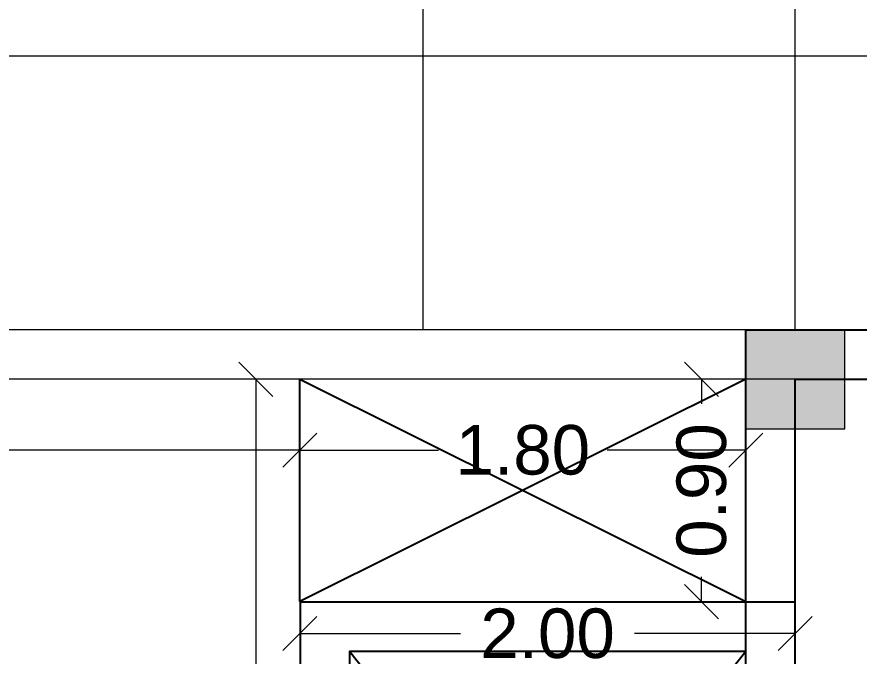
# Model space of a CAD drawing. Header units: metres. Extents: x -355 to 973, y -73 to 238.
# Drawn here: x -276.839 to -273.437, y 113.568 to 116.15 of the extents above; entities that cross this region are included whole.
import ezdxf

# ---------------------------------------------------------------- set-up
doc = ezdxf.new("R2010")
doc.units = ezdxf.units.M
doc.header["$LTSCALE"] = 3
doc.header["$MEASUREMENT"] = 0
doc.linetypes.add('1', pattern=[30, 6, 6, 6, 6, 6])
doc.linetypes.add('ACAD_ISO02W100', pattern=[15, 12, -3])
doc.layers.add('05', color=21, linetype='Continuous', lineweight=5)
doc.layers.add('alaem', color=230, linetype='Continuous', lineweight=5)
doc.layers.add('4', color=4, linetype='ACAD_ISO02W100')
doc.styles.get("Standard").update_dxf_attribs({"font": 'arial.ttf'})
doc.dimstyles.new('ahmad', dxfattribs={"dimtxt": 0.2, "dimasz": 0.1375, "dimexe": 0, "dimexo": 0.0625, "dimgap": 0.09, "dimtad": 0, "dimzin": 0, "dimdsep": 46, "dimtxsty": 'Standard', "dimblk": 'OBLIQUE', "dimcen": 0.09, "dimclrd": 245, "dimclrt": 61, "dimadec": 0, "dimazin": 0, "dimtfac": 1, "dimtofl": 0, "dimtmove": 0, "dimatfit": 3, "dimldrblk": 'OBLIQUE', "dimfxl": 0, "dimfxlon": 1, "dimtolj": 1, "dimtzin": 0, "dimlwd": 13, "dimarcsym": 0})

# ---------------------------------------------------------------- blocks, each defined once
blk = doc.blocks.new('tyhhy')
at = {"layer": '4', "linetype": '1'}
for p, q in [((265.8089, 183.09), (263.8089, 181.49)), ((263.8089, 181.49), (263.8089, 183.09)), ((263.8089, 183.09), (265.8089, 181.49))]:
    blk.add_line(p, q, dxfattribs=at)
for points in [[(266.0089, 183.29), (266.0089, 181.29), (263.6089, 181.29), (263.6089, 183.29)], [(265.8089, 183.09), (265.8089, 181.49), (263.8089, 181.49), (263.8089, 183.09)]]:
    blk.add_lwpolyline(points, close=True, dxfattribs=at)
blk = doc.blocks.new('fghhyh')
at = {"layer": 'alaem', "linetype": '1'}
h = blk.add_hatch(color=256, dxfattribs=at)
h.dxf.hatch_style = 1
h.paths.add_polyline_path([(280.3961, 190.2964), (280.3961, 190.6964), (279.9961, 190.6964), (279.9961, 190.2964)])
blk.add_lwpolyline([(279.9961, 190.6964), (279.9961, 190.2964), (280.3961, 190.2964), (280.3961, 190.6964)], close=True, dxfattribs=at)
blk = doc.blocks.new('_Oblique')
at = {"color": 0, "linetype": 'ByBlock', "lineweight": -2}
blk.add_line((-0.5, -0.5), (0.5, 0.5), dxfattribs=at)
blk = doc.blocks.new('*D589')
at = {"color": 245, "lineweight": 13, "transparency": 16777216}
for p, q in [((-283.5719, 114.4001), (-279.9827, 114.4001)), ((-275.6953, 114.4001), (-279.2845, 114.4001))]:
    blk.add_line(p, q, dxfattribs=at)
at = {"layer": 'Defpoints', "color": 0, "transparency": 16777216}
for p in [(-283.5719, 114.6861), (-275.6953, 114.6861), (-283.5719, 114.4001)]:
    blk.add_point(p, dxfattribs=at)
at = {"color": 245, "lineweight": 13, "transparency": 16777216, "xscale": 0.1375, "yscale": 0.1375, "zscale": 0.1375, "rotation": 180}
blk.add_blockref('_Oblique', (-283.5719, 114.4001), dxfattribs=at)
at = {"color": 245, "lineweight": 13, "transparency": 16777216, "xscale": 0.1375, "yscale": 0.1375, "zscale": 0.1375}
blk.add_blockref('_Oblique', (-275.6953, 114.4001), dxfattribs=at)
at = {"color": 61, "transparency": 16777216, "insert": (-279.6336, 114.4001), "char_height": 0.2, "attachment_point": 5}
blk.add_mtext('\\A1;7.88', dxfattribs=at)
blk = doc.blocks.new('*D590')
at = {"color": 245, "lineweight": 13, "transparency": 16777216}
for p, q in [((-283.9719, 115.9914), (-277.9515, 115.9914)), ((-271.0947, 115.9914), (-277.1151, 115.9914))]:
    blk.add_line(p, q, dxfattribs=at)
at = {"layer": 'Defpoints', "color": 0, "transparency": 16777216}
for p in [(-271.0947, 115.9914), (-283.9719, 114.8861), (-271.0947, 114.8861)]:
    blk.add_point(p, dxfattribs=at)
at = {"color": 245, "lineweight": 13, "transparency": 16777216, "xscale": 0.1375, "yscale": 0.1375, "zscale": 0.1375, "rotation": 180}
blk.add_blockref('_Oblique', (-283.9719, 115.9914), dxfattribs=at)
at = {"color": 245, "lineweight": 13, "transparency": 16777216, "xscale": 0.1375, "yscale": 0.1375, "zscale": 0.1375}
blk.add_blockref('_Oblique', (-271.0947, 115.9914), dxfattribs=at)
at = {"color": 61, "transparency": 16777216, "insert": (-277.5333, 115.9914), "char_height": 0.2, "attachment_point": 5}
blk.add_mtext('\\A1;12.88', dxfattribs=at)
blk = doc.blocks.new('*D591')
at = {"color": 245, "lineweight": 13, "transparency": 16777216}
for p, q in [((-275.6953, 114.4001), (-275.135, 114.4001)), ((-273.8947, 114.4001), (-274.455, 114.4001))]:
    blk.add_line(p, q, dxfattribs=at)
at = {"layer": 'Defpoints', "color": 0, "transparency": 16777216}
for p in [(-275.6953, 114.4001), (-273.8947, 114.4001), (-273.8947, 114.4001)]:
    blk.add_point(p, dxfattribs=at)
at = {"color": 245, "lineweight": 13, "transparency": 16777216, "xscale": 0.1375, "yscale": 0.1375, "zscale": 0.1375, "rotation": 180}
blk.add_blockref('_Oblique', (-275.6953, 114.4001), dxfattribs=at)
at = {"color": 245, "lineweight": 13, "transparency": 16777216, "xscale": 0.1375, "yscale": 0.1375, "zscale": 0.1375}
blk.add_blockref('_Oblique', (-273.8947, 114.4001), dxfattribs=at)
at = {"color": 61, "transparency": 16777216, "insert": (-274.795, 114.4001), "char_height": 0.2, "attachment_point": 5}
blk.add_mtext('\\A1;1.80', dxfattribs=at)
blk = doc.blocks.new('*D592')
at = {"color": 245, "lineweight": 13, "transparency": 16777216}
for p, q in [((-275.6953, 113.6591), (-275.0462, 113.6591)), ((-273.6949, 113.6591), (-274.344, 113.6591))]:
    blk.add_line(p, q, dxfattribs=at)
at = {"layer": 'Defpoints', "color": 0, "transparency": 16777216}
for p in [(-275.6953, 113.7882), (-273.6949, 113.7861), (-273.6949, 113.6591)]:
    blk.add_point(p, dxfattribs=at)
at = {"color": 245, "lineweight": 13, "transparency": 16777216, "xscale": 0.1375, "yscale": 0.1375, "zscale": 0.1375, "rotation": 180}
blk.add_blockref('_Oblique', (-275.6953, 113.6591), dxfattribs=at)
at = {"color": 245, "lineweight": 13, "transparency": 16777216, "xscale": 0.1375, "yscale": 0.1375, "zscale": 0.1375}
blk.add_blockref('_Oblique', (-273.6949, 113.6591), dxfattribs=at)
at = {"color": 61, "transparency": 16777216, "insert": (-274.6951, 113.6591), "char_height": 0.2, "attachment_point": 5}
blk.add_mtext('\\A1;2.00', dxfattribs=at)
blk = doc.blocks.new('*D586')
at = {"color": 245, "lineweight": 13, "transparency": 16777216}
for p, q in [((-275.8729, 114.6861), (-275.8729, 112.5896)), ((-275.8729, 109.7861), (-275.8729, 111.8827))]:
    blk.add_line(p, q, dxfattribs=at)
at = {"layer": 'Defpoints', "color": 0, "transparency": 16777216}
for p in [(-275.6953, 114.6861), (-275.8729, 109.7861), (-275.6953, 109.7861)]:
    blk.add_point(p, dxfattribs=at)
at = {"color": 245, "lineweight": 13, "transparency": 16777216, "xscale": 0.1375, "yscale": 0.1375, "zscale": 0.1375}
for p, rotation in [((-275.8729, 114.6861), 90), ((-275.8729, 109.7861), 270)]:
    blk.add_blockref('_Oblique', p, dxfattribs=dict(at, rotation=rotation))
at = {"color": 61, "transparency": 16777216, "insert": (-275.8729, 112.2361), "char_height": 0.2, "attachment_point": 5, "rotation": 90}
blk.add_mtext('\\A1;4.90', dxfattribs=at)
blk = doc.blocks.new('*D609')
at = {"layer": '4', "color": 245, "lineweight": 13, "transparency": 16777216}
for p, q in [((-274.0729, 114.6861), (-274.0729, 114.5866)), ((-274.0729, 113.7882), (-274.0729, 113.8878))]:
    blk.add_line(p, q, dxfattribs=at)
at = {"layer": 'Defpoints', "color": 0, "transparency": 16777216}
for p in [(-273.8947, 114.6861), (-274.0729, 113.7882), (-273.8947, 113.7882)]:
    blk.add_point(p, dxfattribs=at)
at = {"layer": '4', "color": 245, "lineweight": 13, "transparency": 16777216, "xscale": 0.1375, "yscale": 0.1375, "zscale": 0.1375}
for p, rotation in [((-274.0729, 114.6861), 90), ((-274.0729, 113.7882), 270)]:
    blk.add_blockref('_Oblique', p, dxfattribs=dict(at, rotation=rotation))
at = {"layer": '4', "color": 61, "transparency": 16777216, "insert": (-274.0729, 114.2372), "char_height": 0.2, "attachment_point": 5, "rotation": 90}
blk.add_mtext('\\A1;0.90', dxfattribs=at)

msp = doc.modelspace()

# ---------------------------------------------------------------- linework, layer by layer
for p, q in [((-275.6953, 113.7882), (-275.6953, 114.6861)), ((-275.6953, 114.6861), (-273.8947, 113.7882)), ((-273.8947, 114.6861), (-275.6953, 113.7882)), ((-273.8947, 113.7882), (-273.8947, 114.6861))]:
    msp.add_line(p, q)
at = {"layer": '05'}
for p, q in [((-275.1979, 114.8861), (-275.1979, 116.3392)), ((-273.6947, 114.8861), (-273.6947, 116.3392))]:
    msp.add_line(p, q, dxfattribs=at)
at = {"layer": '05', "color": 0, "linetype": '1'}
for points in [[(-271.0949, 97.8861), (-271.0949, 114.8861), (-283.9719, 114.8861), (-283.9719, 97.8861)], [(-271.2949, 99.4361), (-271.2949, 114.6861), (-283.7719, 114.6861), (-283.7719, 102.3279)]]:
    msp.add_lwpolyline(points, dxfattribs=at)
at = {"layer": '4', "linetype": '1'}
for points in [[(-271.0949, 114.8861), (-271.0949, 109.6861), (-273.8949, 109.6861), (-273.8949, 114.8861)], [(-271.2947, 114.6861), (-271.2947, 109.8861), (-273.6947, 109.8861), (-273.6947, 114.6861)]]:
    msp.add_lwpolyline(points, close=True, dxfattribs=at)

# ---------------------------------------------------------------- block references
at = {"layer": '4', "linetype": '1', "xscale": -1, "rotation": 270.0000000000032}
msp.add_blockref('tyhhy', (-456.9849, -152.2227), dxfattribs=at)
at = {"layer": 'alaem', "linetype": '1'}
msp.add_blockref('fghhyh', (-553.8908, -75.8103), dxfattribs=at)

# ---------------------------------------------------------------- dimensions: what is measured, and where the dimension line sits
for base, p1, p2, picture, middle in [((-271.0947, 115.9914), (-283.9719, 114.8861), (-271.0947, 114.8861), '*D590', (-277.5333, 115.9914)), ((-283.5719, 114.4001), (-275.6953, 114.6861), (-283.5719, 114.6861), '*D589', (-279.6336, 114.4001)), ((-273.8947, 114.4001), (-275.6953, 114.4001), (-273.8947, 114.4001), '*D591', (-274.795, 114.4001)), ((-273.6949, 113.6591), (-275.6953, 113.7882), (-273.6949, 113.7861), '*D592', (-274.6951, 113.6591))]:
    dim = msp.add_linear_dim(base=base, p1=p1, p2=p2, dimstyle='ahmad')
    dim.commit()
    dim.dimension.update_dxf_attribs({"geometry": picture, "text_midpoint": middle})
dim = msp.add_linear_dim(base=(-275.8729, 109.7861), p1=(-275.6953, 114.6861), p2=(-275.6953, 109.7861), angle=90, dimstyle='ahmad')
dim.commit()
dim.dimension.update_dxf_attribs({"geometry": '*D586', "text_midpoint": (-275.8729, 112.2361)})
at = {"layer": '4'}
dim = msp.add_linear_dim(base=(-274.0729, 113.7882), p1=(-273.8947, 114.6861), p2=(-273.8947, 113.7882), angle=90, dimstyle='ahmad', dxfattribs=at)
dim.commit()
dim.dimension.update_dxf_attribs({"geometry": '*D609', "text_midpoint": (-274.0729, 114.2372)})

doc.saveas('drawing.dxf')
